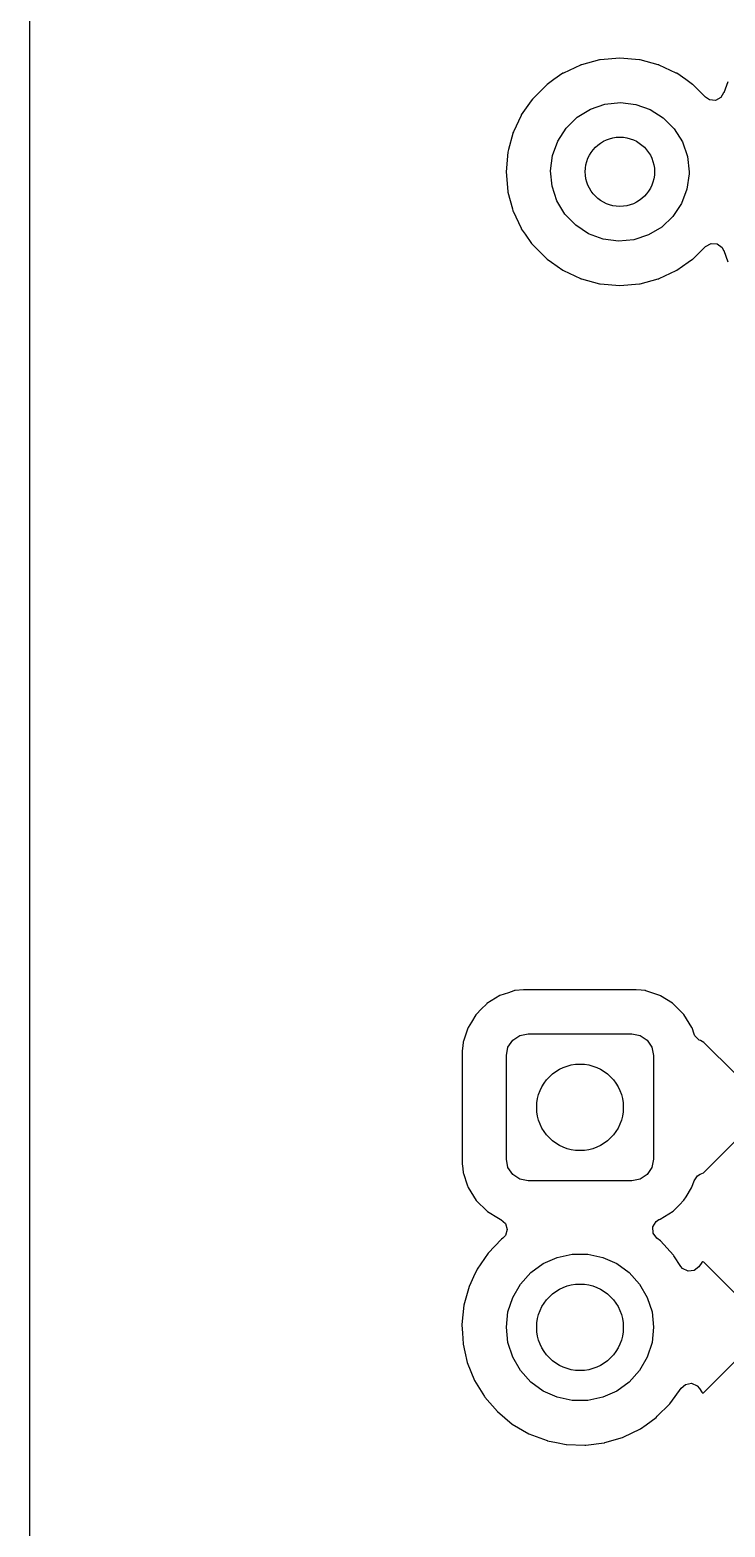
# Model space of a CAD drawing. Extents: x 41 to 172, y -238 to -26.
# Drawn here: x 41.15 to 49.17, y -139.21 to -121.92 of the extents above; entities that cross this region are included whole.
import ezdxf

# ---------------------------------------------------------------- set-up
doc = ezdxf.new("R2010")
doc.units = 0
doc.layers.add('BLACK', color=7, linetype='CONTINUOUS')

msp = doc.modelspace()

# ---------------------------------------------------------------- linework, layer by layer
at = {"layer": 'BLACK', "linetype": 'CONTINUOUS'}
for p, q in [((41.1485, -238.125), (41.1485, -26.0345)), ((47.5042, -122.33), (47.3066, -122.422)), ((47.5091, -122.327), (47.5042, -122.33)), ((47.5042, -122.33), (47.5042, -122.33)), ((47.5144, -122.326), (47.5091, -122.327)), ((47.725, -122.269), (47.5144, -122.326)), ((47.5144, -122.326), (47.5144, -122.326)), ((47.7303, -122.268), (47.725, -122.269)), ((47.725, -122.269), (47.725, -122.269)), ((47.9584, -122.248), (47.7303, -122.268)), ((48.1865, -122.268), (47.9584, -122.248)), ((48.1918, -122.269), (48.1865, -122.268)), ((48.4023, -122.326), (48.1918, -122.269)), ((48.1918, -122.269), (48.1918, -122.269)), ((48.4076, -122.327), (48.4023, -122.326)), ((48.4023, -122.326), (48.4023, -122.326)), ((48.4126, -122.33), (48.4076, -122.327)), ((48.6101, -122.422), (48.4126, -122.33)), ((48.4126, -122.33), (48.4126, -122.33)), ((47.1141, -122.555), (46.9522, -122.717)), ((47.1186, -122.552), (47.1141, -122.555)), ((47.1968, -122.497), (47.1186, -122.552)), ((47.1186, -122.552), (47.1186, -122.552)), ((47.3016, -122.424), (47.1968, -122.497)), ((47.3066, -122.422), (47.3016, -122.424)), ((47.3066, -122.422), (47.3066, -122.422)), ((48.6151, -122.424), (48.6101, -122.422)), ((48.6101, -122.422), (48.6101, -122.422)), ((48.72, -122.497), (48.6151, -122.424)), ((48.7982, -122.552), (48.72, -122.497)), ((48.8027, -122.555), (48.7982, -122.552)), ((48.7982, -122.552), (48.7982, -122.552)), ((48.9488, -122.701), (48.8027, -122.555)), ((49.2051, -122.523), (49.1571, -122.651)), ((46.9354, -122.741), (46.8209, -122.905)), ((46.949, -122.722), (46.9354, -122.741)), ((46.9522, -122.717), (46.949, -122.722)), ((46.949, -122.722), (46.949, -122.722)), ((48.9916, -122.73), (48.9488, -122.701)), ((49.0623, -122.736), (48.9916, -122.73)), ((49.1252, -122.703), (49.0623, -122.736)), ((49.1553, -122.651), (49.1252, -122.703)), ((49.1571, -122.651), (49.1553, -122.651)), ((46.8185, -122.91), (46.7296, -123.1)), ((46.8209, -122.905), (46.8185, -122.91)), ((46.8185, -122.91), (46.8185, -122.91)), ((47.3384, -123.056), (47.4659, -122.931)), ((47.4659, -122.931), (47.6178, -122.838)), ((47.6178, -122.838), (47.7866, -122.78)), ((47.7866, -122.78), (47.964, -122.762)), ((47.964, -122.762), (48.1411, -122.783)), ((48.1411, -122.783), (48.3091, -122.842)), ((48.3091, -122.842), (48.4597, -122.938)), ((46.7296, -123.1), (46.7241, -123.112)), ((47.2418, -123.206), (47.3384, -123.056)), ((48.4597, -122.938), (48.5853, -123.065)), ((48.5853, -123.065), (48.6798, -123.216)), ((46.7227, -123.118), (46.6734, -123.302)), ((46.7241, -123.112), (46.7227, -123.118)), ((46.7227, -123.118), (46.7227, -123.118)), ((47.1808, -123.373), (47.2418, -123.206)), ((48.6798, -123.216), (48.7385, -123.384)), ((46.6648, -123.333), (46.6449, -123.561)), ((46.6734, -123.302), (46.6648, -123.333)), ((47.1585, -123.55), (47.1808, -123.373)), ((48.7385, -123.384), (48.7584, -123.561)), ((46.6449, -123.561), (46.6648, -123.79)), ((47.1759, -123.728), (47.1585, -123.55)), ((48.7581, -123.584), (48.7332, -123.76)), ((48.7584, -123.561), (48.7581, -123.584)), ((46.6648, -123.79), (46.6663, -123.795)), ((46.6663, -123.795), (46.6663, -123.795)), ((46.6663, -123.795), (46.7183, -123.989)), ((47.2322, -123.897), (47.1759, -123.728)), ((48.7332, -123.76), (48.6699, -123.927)), ((47.3245, -124.05), (47.2322, -123.897)), ((48.6699, -123.927), (48.5712, -124.076)), ((46.7183, -123.989), (46.7241, -124.011)), ((46.7241, -124.011), (46.7264, -124.016)), ((46.7264, -124.016), (46.7264, -124.016)), ((46.7264, -124.016), (46.8185, -124.213)), ((47.4484, -124.178), (47.3245, -124.05)), ((48.5712, -124.076), (48.4421, -124.199)), ((46.8185, -124.213), (46.8185, -124.213)), ((46.8185, -124.213), (46.8209, -124.218)), ((46.8209, -124.218), (46.8649, -124.281)), ((46.8649, -124.281), (46.9394, -124.388)), ((47.5977, -124.276), (47.4484, -124.178)), ((47.7648, -124.338), (47.5977, -124.276)), ((48.2889, -124.29), (48.1192, -124.345)), ((48.4421, -124.199), (48.2889, -124.29)), ((46.9394, -124.388), (46.9522, -124.406)), ((46.9522, -124.406), (47.1141, -124.568)), ((47.9416, -124.361), (47.7648, -124.338)), ((48.1192, -124.345), (47.9416, -124.361)), ((48.8027, -124.568), (48.9488, -124.422)), ((48.9488, -124.422), (49.0111, -124.388)), ((49.0111, -124.388), (49.0819, -124.393)), ((49.0819, -124.393), (49.1388, -124.435)), ((49.1388, -124.435), (49.1561, -124.472)), ((49.1561, -124.472), (49.1571, -124.472)), ((49.1571, -124.472), (49.2051, -124.6)), ((47.1141, -124.568), (47.1186, -124.571)), ((47.1186, -124.571), (47.1186, -124.571)), ((47.1186, -124.571), (47.1684, -124.606)), ((47.1684, -124.606), (47.3016, -124.699)), ((48.6151, -124.699), (48.7483, -124.606)), ((48.7483, -124.606), (48.7982, -124.571)), ((48.7982, -124.571), (48.8027, -124.568)), ((48.7982, -124.571), (48.7982, -124.571)), ((47.3016, -124.699), (47.3066, -124.701)), ((47.3066, -124.701), (47.3066, -124.701)), ((47.3066, -124.701), (47.5042, -124.793)), ((47.5042, -124.793), (47.5091, -124.796)), ((47.5091, -124.796), (47.5144, -124.797)), ((47.5144, -124.797), (47.5144, -124.797)), ((47.5144, -124.797), (47.725, -124.854)), ((48.1918, -124.854), (48.4023, -124.797)), ((48.4023, -124.797), (48.4076, -124.796)), ((48.4023, -124.797), (48.4023, -124.797)), ((48.4076, -124.796), (48.4126, -124.793)), ((48.4126, -124.793), (48.6101, -124.701)), ((48.6101, -124.701), (48.6151, -124.699)), ((48.6101, -124.701), (48.6101, -124.701)), ((47.725, -124.854), (47.725, -124.854)), ((47.725, -124.854), (47.7303, -124.855)), ((47.7303, -124.855), (47.9584, -124.875)), ((47.9584, -124.875), (48.1865, -124.855)), ((48.1865, -124.855), (48.1918, -124.854)), ((48.1918, -124.854), (48.1918, -124.854)), ((46.5741, -133.074), (46.4237, -133.168)), ((46.6726, -133.042), (46.5741, -133.074)), ((46.7353, -133.021), (46.6726, -133.042)), ((46.7418, -133.018), (46.7353, -133.021)), ((46.7353, -133.021), (46.7353, -133.021)), ((46.7487, -133.018), (46.7418, -133.018)), ((46.8443, -133.008), (46.7487, -133.018)), ((46.7487, -133.018), (46.7487, -133.018)), ((46.8444, -133.008), (46.8443, -133.008)), ((46.8476, -133.007), (46.8444, -133.008)), ((48.1484, -133.007), (46.8476, -133.007)), ((48.203, -133.013), (48.1484, -133.007)), ((48.246, -133.018), (48.203, -133.013)), ((48.2529, -133.018), (48.246, -133.018)), ((48.246, -133.018), (48.246, -133.018)), ((48.2594, -133.02), (48.2529, -133.018)), ((48.3161, -133.039), (48.2594, -133.02)), ((48.2594, -133.02), (48.2594, -133.02)), ((48.4207, -133.074), (48.3161, -133.039)), ((48.427, -133.078), (48.4207, -133.074)), ((48.5651, -133.163), (48.427, -133.078)), ((48.427, -133.078), (48.427, -133.078)), ((46.2949, -133.299), (46.2445, -133.381)), ((46.2987, -133.293), (46.2949, -133.299)), ((46.2949, -133.299), (46.2949, -133.299)), ((46.3628, -133.229), (46.2987, -133.293)), ((46.4185, -133.173), (46.3628, -133.229)), ((46.4237, -133.168), (46.4185, -133.173)), ((48.5713, -133.167), (48.5651, -133.163)), ((48.6472, -133.242), (48.5713, -133.167)), ((48.6965, -133.292), (48.6472, -133.242)), ((48.7895, -133.442), (48.6965, -133.292)), ((46.2036, -133.45), (46.1535, -133.601)), ((46.2059, -133.443), (46.2036, -133.45)), ((46.2445, -133.381), (46.2059, -133.443)), ((48.7919, -133.449), (48.7895, -133.442)), ((48.8154, -133.519), (48.7919, -133.449)), ((48.7919, -133.449), (48.7919, -133.449)), ((46.1495, -133.618), (46.1459, -133.653)), ((46.1502, -133.611), (46.1495, -133.618)), ((46.1495, -133.618), (46.1495, -133.618)), ((46.1535, -133.601), (46.1502, -133.611)), ((46.667, -133.67), (46.7212, -133.589)), ((46.7212, -133.589), (46.8023, -133.535)), ((46.8023, -133.535), (46.898, -133.516)), ((46.898, -133.516), (48.098, -133.516)), ((48.098, -133.516), (48.1937, -133.535)), ((48.1937, -133.535), (48.2748, -133.589)), ((48.2748, -133.589), (48.329, -133.67)), ((48.8243, -133.54), (48.8154, -133.519)), ((48.8745, -133.59), (48.8243, -133.54)), ((48.8875, -133.593), (48.8745, -133.59)), ((48.9278, -133.615), (48.8875, -133.593)), ((49.2877, -133.975), (48.9278, -133.615)), ((46.1459, -133.653), (46.1395, -133.716)), ((46.1395, -133.716), (46.1395, -135.016)), ((46.648, -133.766), (46.667, -133.67)), ((46.648, -134.966), (46.648, -133.766)), ((48.329, -133.67), (48.348, -133.766)), ((48.348, -133.766), (48.348, -134.966)), ((48.9237, -135.121), (49.2877, -134.757)), ((46.1395, -135.016), (46.1398, -135.02)), ((46.1398, -135.02), (46.1398, -135.02)), ((46.1398, -135.02), (46.1453, -135.072)), ((46.667, -135.062), (46.648, -134.966)), ((48.348, -134.966), (48.329, -135.062)), ((46.1453, -135.072), (46.1505, -135.122)), ((46.1505, -135.122), (46.1527, -135.129)), ((46.1527, -135.129), (46.1527, -135.129)), ((46.1527, -135.129), (46.1967, -135.261)), ((46.7212, -135.143), (46.667, -135.062)), ((46.8023, -135.197), (46.7212, -135.143)), ((46.898, -135.216), (46.8023, -135.197)), ((48.1937, -135.197), (48.098, -135.216)), ((48.2748, -135.143), (48.1937, -135.197)), ((48.329, -135.062), (48.2748, -135.143)), ((48.8149, -135.214), (48.8553, -135.156)), ((48.8553, -135.156), (48.8846, -135.138)), ((48.8846, -135.138), (48.9237, -135.121)), ((46.1967, -135.261), (46.2064, -135.29)), ((46.2064, -135.29), (46.2995, -135.44)), ((48.098, -135.216), (46.898, -135.216)), ((48.7229, -135.398), (48.7863, -135.295)), ((48.7863, -135.295), (48.7901, -135.289)), ((48.7863, -135.295), (48.7863, -135.295)), ((48.7901, -135.289), (48.8149, -135.214)), ((46.2995, -135.44), (46.4247, -135.565)), ((48.5723, -135.564), (48.6458, -135.491)), ((48.6458, -135.491), (48.6973, -135.439)), ((48.6973, -135.439), (48.7229, -135.398)), ((46.4247, -135.565), (46.4309, -135.569)), ((46.4309, -135.569), (46.4309, -135.569)), ((46.4309, -135.569), (46.5571, -135.647)), ((46.5571, -135.647), (46.5753, -135.658)), ((46.5753, -135.658), (46.5822, -135.66)), ((46.5822, -135.66), (46.5843, -135.661)), ((46.5843, -135.661), (46.6376, -135.708)), ((46.6376, -135.708), (46.657, -135.777)), ((48.3407, -135.747), (48.3763, -135.685)), ((48.3763, -135.685), (48.4096, -135.662)), ((48.4096, -135.662), (48.415, -135.66)), ((48.415, -135.66), (48.4219, -135.658)), ((48.4219, -135.658), (48.5723, -135.564)), ((46.593, -135.887), (46.4386, -136.048)), ((46.6067, -135.876), (46.593, -135.887)), ((46.6365, -135.845), (46.6067, -135.876)), ((46.657, -135.777), (46.6365, -135.845)), ((48.3439, -135.817), (48.3407, -135.747)), ((48.385, -135.875), (48.3439, -135.817)), ((48.4277, -135.909), (48.385, -135.875)), ((46.4386, -136.048), (46.3127, -136.233)), ((47.2353, -136.098), (47.4092, -136.061)), ((47.4092, -136.061), (47.5868, -136.061)), ((47.5868, -136.061), (47.7607, -136.098)), ((48.578, -136.074), (48.4277, -135.909)), ((46.3127, -136.233), (46.2703, -136.324)), ((46.9292, -136.274), (47.073, -136.17)), ((47.073, -136.17), (47.2353, -136.098)), ((47.7607, -136.098), (47.923, -136.17)), ((47.923, -136.17), (48.0668, -136.274)), ((48.5808, -136.079), (48.578, -136.074)), ((48.6616, -136.204), (48.5808, -136.079)), ((48.5808, -136.079), (48.5808, -136.079)), ((48.6823, -136.228), (48.6616, -136.204)), ((48.7461, -136.259), (48.6823, -136.228)), ((48.8715, -136.206), (48.8166, -136.251)), ((48.904, -136.158), (48.8715, -136.206)), ((48.9163, -136.149), (48.904, -136.158)), ((48.9278, -136.155), (48.9163, -136.149)), ((49.2877, -136.515), (48.9278, -136.155)), ((46.2379, -136.394), (46.2187, -136.435)), ((46.2703, -136.324), (46.2379, -136.394)), ((46.7215, -136.56), (46.8103, -136.406)), ((46.8103, -136.406), (46.9292, -136.274)), ((48.0668, -136.274), (48.1857, -136.406)), ((48.1857, -136.406), (48.2745, -136.56)), ((48.8166, -136.251), (48.7461, -136.259)), ((46.2187, -136.435), (46.159, -136.651)), ((46.6666, -136.729), (46.7215, -136.56)), ((48.2745, -136.56), (48.3294, -136.729)), ((46.159, -136.651), (46.1353, -136.873)), ((46.648, -136.906), (46.6666, -136.729)), ((48.3294, -136.729), (48.348, -136.906)), ((46.1353, -136.873), (46.1355, -136.878)), ((46.1355, -136.878), (46.141, -136.973)), ((46.1355, -136.878), (46.1355, -136.878)), ((46.6666, -137.083), (46.648, -136.906)), ((48.348, -136.906), (48.3294, -137.083)), ((46.141, -136.973), (46.1481, -137.096)), ((46.1481, -137.096), (46.1492, -137.101)), ((46.1492, -137.101), (46.1492, -137.101)), ((46.1492, -137.101), (46.1691, -137.189)), ((46.7215, -137.252), (46.6666, -137.083)), ((48.3294, -137.083), (48.2745, -137.252)), ((46.1691, -137.189), (46.1972, -137.314)), ((46.8103, -137.406), (46.7215, -137.252)), ((48.2745, -137.252), (48.1857, -137.406)), ((46.1972, -137.314), (46.2813, -137.521)), ((46.9292, -137.538), (46.8103, -137.406)), ((48.1857, -137.406), (48.0668, -137.538)), ((48.9237, -137.661), (49.2877, -137.297)), ((46.2813, -137.521), (46.3181, -137.581)), ((46.3181, -137.581), (46.3953, -137.707)), ((47.073, -137.642), (46.9292, -137.538)), ((48.0668, -137.538), (47.923, -137.642)), ((48.5956, -137.707), (48.6665, -137.608)), ((48.6665, -137.608), (48.6676, -137.609)), ((48.6676, -137.609), (48.715, -137.565)), ((48.715, -137.565), (48.7849, -137.553)), ((48.7849, -137.553), (48.8503, -137.581)), ((48.8503, -137.581), (48.8782, -137.613)), ((48.8782, -137.613), (48.9045, -137.655)), ((46.3953, -137.707), (46.398, -137.711)), ((46.398, -137.711), (46.5442, -137.88)), ((47.2353, -137.714), (47.073, -137.642)), ((47.4092, -137.751), (47.2353, -137.714)), ((47.5868, -137.751), (47.4092, -137.751)), ((47.7607, -137.714), (47.5868, -137.751)), ((47.923, -137.642), (47.7607, -137.714)), ((48.3906, -137.934), (48.5324, -137.793)), ((48.5324, -137.793), (48.5361, -137.789)), ((48.5361, -137.789), (48.5956, -137.707)), ((48.9045, -137.655), (48.9149, -137.665)), ((48.9149, -137.665), (48.9237, -137.661)), ((46.5442, -137.88), (46.7161, -138.023)), ((48.2605, -138.031), (48.3779, -137.947)), ((48.3779, -137.947), (48.3906, -137.934)), ((46.7161, -138.023), (46.909, -138.135)), ((46.909, -138.135), (47.1177, -138.215)), ((47.9954, -138.175), (48.196, -138.077)), ((48.196, -138.077), (48.2605, -138.031)), ((47.1177, -138.215), (47.1228, -138.216)), ((47.1228, -138.216), (47.1228, -138.216)), ((47.1228, -138.216), (47.2276, -138.237)), ((47.2276, -138.237), (47.3366, -138.26)), ((47.3366, -138.26), (47.3418, -138.26)), ((47.3418, -138.26), (47.3418, -138.26)), ((47.3418, -138.26), (47.5547, -138.268)), ((47.5547, -138.268), (47.5547, -138.268)), ((47.5547, -138.268), (47.5598, -138.268)), ((47.5598, -138.268), (47.565, -138.267)), ((47.565, -138.267), (47.7763, -138.24)), ((47.565, -138.267), (47.565, -138.267)), ((47.7763, -138.24), (47.7814, -138.239)), ((47.7763, -138.24), (47.7763, -138.24)), ((47.7814, -138.239), (47.7864, -138.238)), ((47.7864, -138.238), (47.9904, -138.177)), ((47.9904, -138.177), (47.9954, -138.175)), ((47.9904, -138.177), (47.9904, -138.177))]:
    msp.add_line(p, q, dxfattribs=at)
at = {"layer": 'BLACK'}
for centre, radius in [((47.9584, -123.561), 0.4), ((47.498, -134.366), 0.5), ((47.498, -136.906), 0.5)]:
    msp.add_circle(centre, radius, dxfattribs=at)

doc.saveas('drawing.dxf')
